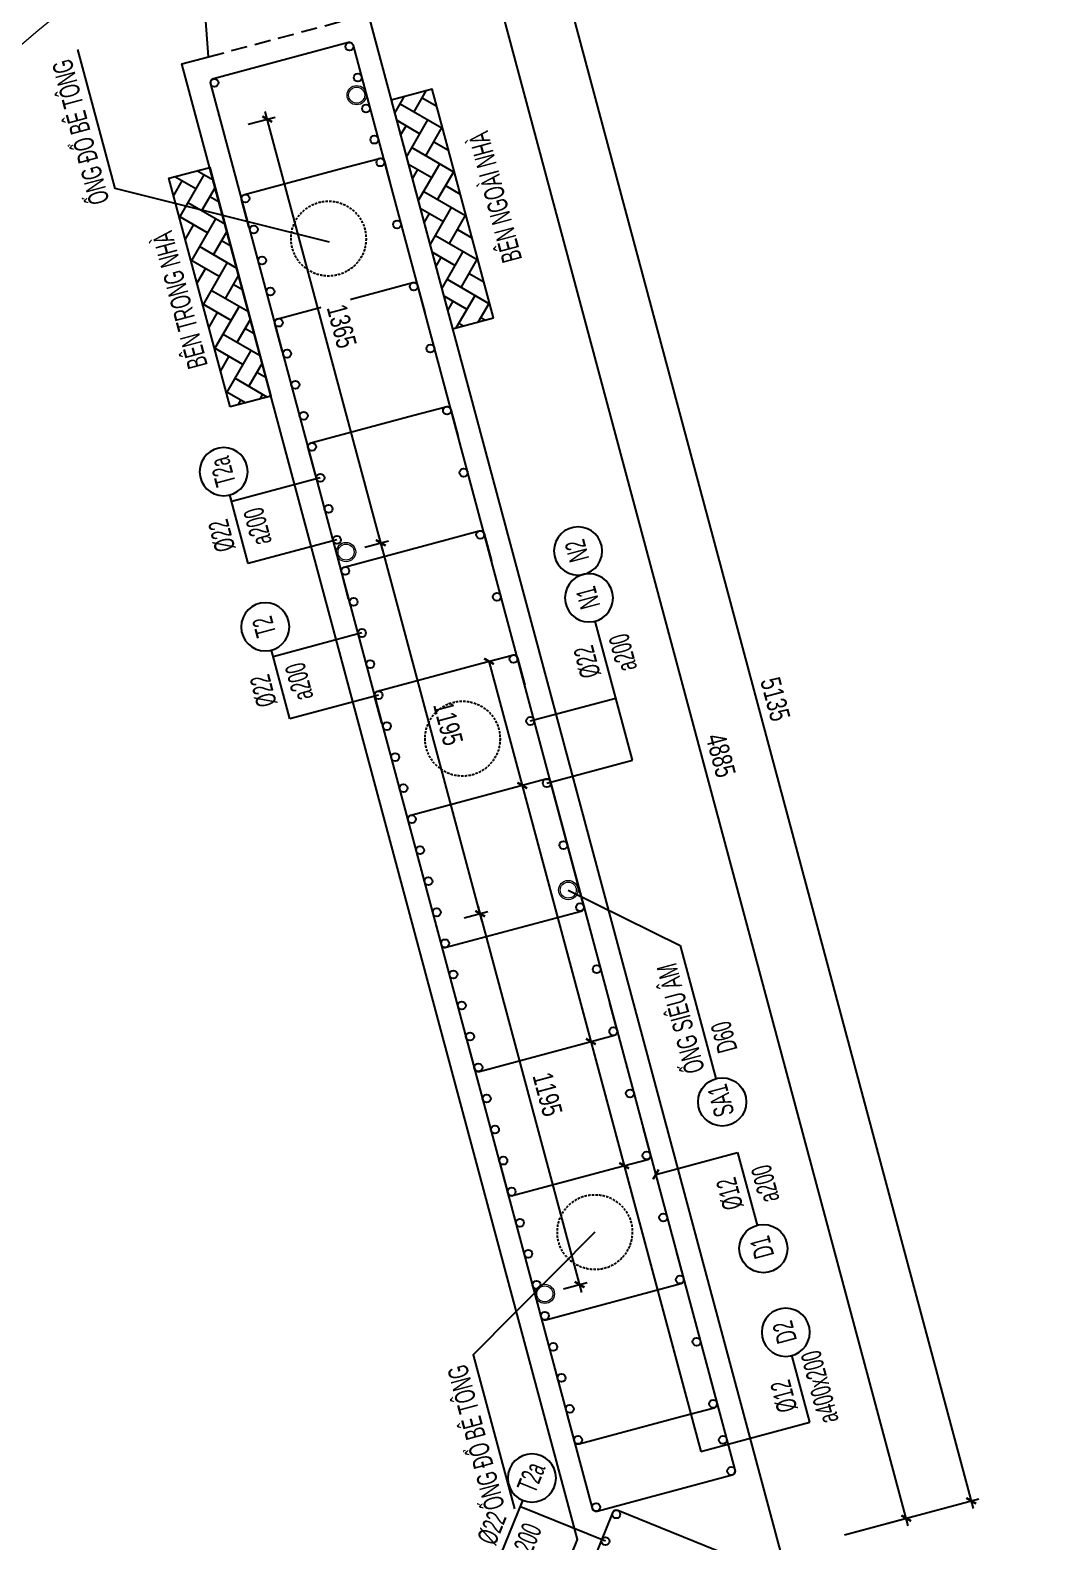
# Model space of a CAD drawing. Header units: millimetres. Extents: x -147841 to 368790, y -162721 to 84261.
# Drawn here: x 357895 to 361105, y -95613 to -90909 of the extents above; entities that cross this region are included whole.
import ezdxf
from ezdxf.enums import TextEntityAlignment as Align

# ---------------------------------------------------------------- set-up
doc = ezdxf.new("R2010")
doc.units = ezdxf.units.MM
doc.header["$LTSCALE"] = 1000
doc.header["$MEASUREMENT"] = 0
doc.header["$PDMODE"] = 1
doc.header["$PDSIZE"] = -10
doc.linetypes.add('DASHED', pattern=[0.75, 0.5, -0.25])
doc.linetypes.add('HIDDEN', pattern=[0.375, 0.25, -0.125])
doc.layers.get('0').update_dxf_attribs({"linetype": 'CONTINUOUS', "lineweight": 18})
doc.layers.get('DEFPOINTS').update_dxf_attribs({"color": 5, "linetype": 'CONTINUOUS', "lineweight": 18})
for name, color, linetype, lineweight in [('0-THAY', 7, 'CONTINUOUS', 18), ('ccu11-Dim', 8, 'CONTINUOUS', 18), ('DIM', 8, 'CONTINUOUS', 18)]:
    doc.layers.add(name, color=color, linetype=linetype, lineweight=lineweight)
for name, color, linetype in [('ccu11-Hatch', 250, 'CONTINUOUS'), ('ccu11-Khuat', 9, 'DASHED'), ('ccu11-Manh', 8, 'CONTINUOUS'), ('ccu11-Thep', 4, 'CONTINUOUS'), ('ccu11-Thepdai', 6, 'CONTINUOUS'), ('KC-Cotthep', 8, 'CONTINUOUS'), ('KC-Dim', 8, 'CONTINUOUS'), ('KC-Text', 31, 'CONTINUOUS'), ('KC-Thay', 7, 'CONTINUOUS')]:
    doc.layers.add(name, color=color, linetype=linetype)
doc.styles.add('ARIAL', font='arial.ttf', dxfattribs={"width": 0.7})
doc.styles.add('ccu11-dim', font='vnsimli.shx', dxfattribs={"width": 0.65, "bigfont": 'bigfont.shx'})
doc.dimstyles.new('2.5-25', dxfattribs={"dimscale": 25, "dimtxt": 2.5, "dimasz": 1, "dimexe": 1, "dimexo": 2, "dimgap": 1, "dimtad": 1, "dimdec": 1, "dimrnd": 5, "dimdsep": 46, "dimtxsty": 'ARIAL', "dimblk": 'ARCHTICK', "dimcen": -1, "dimdle": 1, "dimclrd": 256, "dimclre": 256, "dimclrt": 3, "dimadec": 0, "dimazin": 2, "dimtfac": 0.1, "dimtdec": 1, "dimtmove": 0, "dimatfit": 1, "dimldrblk": 'ARCHTICK', "dimfxl": 1, "dimtvp": 0.833333, "dimtfill": 1, "dimtolj": 1, "dimtzin": 12, "dimarcsym": 0})
doc.dimstyles.new('ccu11-100x4', dxfattribs={"dimscale": 100, "dimtxt": 2.5, "dimasz": 1, "dimexe": 1, "dimexo": 2, "dimgap": 1, "dimtad": 1, "dimdec": 0, "dimlfac": 0.25, "dimdsep": 46, "dimtxsty": 'ccu11-dim', "dimblk": 'ARCHTICK', "dimcen": -1, "dimdle": 1, "dimclrd": 256, "dimclre": 256, "dimclrt": 31, "dimadec": 0, "dimazin": 2, "dimtfac": 0.1, "dimtdec": 0, "dimtmove": 0, "dimatfit": 1, "dimldrblk": 'ARCHTICK', "dimfxl": 1, "dimtvp": 0.833333, "dimtolj": 1, "dimtzin": 12, "dimarcsym": 0})

# ---------------------------------------------------------------- blocks, each defined once
blk = doc.blocks.new('_ARCHTICK')
at = {"color": 0, "linetype": 'ByBlock', "const_width": 0.3}
blk.add_lwpolyline([(-0.5, -0.5), (0.5, 0.5)], dxfattribs=at)
blk = doc.blocks.new('*D952')
at = {"layer": 'DEFPOINTS', "color": 0, "linetype": 'ByBlock', "ltscale": 30, "transparency": 16777216}
for p in [(359356.5, -90820.9), (359116.2, -90885.3), (360380.5, -95603.8)]:
    blk.add_point(p, dxfattribs=at)
at = {"layer": 'KC-Dim', "linetype": 'ByBlock', "lineweight": -2, "ltscale": 30, "transparency": 16777216}
for p, q in [((359164.5, -90872.4), (359380.6, -90814.5)), ((360627.3, -95563.6), (359350, -90796.8)), ((360428.8, -95590.9), (360644.9, -95533))]:
    blk.add_line(p, q, dxfattribs=at)
at = {"layer": 'KC-Dim', "linetype": 'ByBlock', "lineweight": -2, "ltscale": 30, "transparency": 16777216, "xscale": 25, "yscale": 25, "zscale": 25}
for p, rotation in [((359356.5, -90820.9), 104.9999999995629), ((360620.8, -95539.5), 284.9999999995629)]:
    blk.add_blockref('_ARCHTICK', p, dxfattribs=dict(at, rotation=rotation))
at = {"layer": 'KC-Dim', "color": 3, "linetype": 'ByBlock', "ltscale": 30, "transparency": 16777216, "insert": (360043.6, -93165.5), "char_height": 62.5, "attachment_point": 5, "rotation": 285, "style": 'ARIAL', "bg_fill": 3, "box_fill_scale": 1.25, "bg_fill_color": 256, "bg_fill_true_color": 13158600, "bg_fill_transparency": 0}
blk.add_mtext('\\A1;4885', dxfattribs=at)
blk = doc.blocks.new('att_thep_2')
blk.add_circle((-300, 0), 300)
at = {"color": 3, "style": 'ARIAL', "width": 0.6}
blk.add_attdef('DK', text='', height=250, dxfattribs=at).set_placement((467, 105), align=Align.CENTER)
at = {"color": 31, "style": 'ARIAL', "width": 0.6}
blk.add_attdef('SH', text='', height=250, dxfattribs=at).set_placement((-281, -111), align=Align.CENTER)
at = {"color": 2, "style": 'ARIAL', "width": 0.6}
blk.add_attdef('KC', text='', height=250, dxfattribs=at).set_placement((472, -355), align=Align.CENTER)
blk = doc.blocks.new('*U939')
at = {"layer": 'ccu11-Thepdai', "flags": 128}
blk.add_lwpolyline([(-50, 230), (37.5, 230, -0.414214), (50, 217.5), (50, -114.4), (50, -217.5, -0.414214), (37.5, -230), (-50, -230)], format="xyb", dxfattribs=at)
blk = doc.blocks.new('*U940')
at = {"layer": 'DIM', "color": 0, "linetype": 'ByBlock', "lineweight": -2, "transparency": 16777216}
for p in [(0, 0), (400, 0), (800, 0), (1200, 0), (1600, 0)]:
    blk.add_blockref('*U939', p, dxfattribs=at)
blk = doc.blocks.new('*D957')
at = {"layer": 'DEFPOINTS', "color": 0, "linetype": 'ByBlock', "ltscale": 30, "transparency": 16777216}
for p in [(359295, -93658), (359196.8, -93684.4), (359506.1, -94838.6)]:
    blk.add_point(p, dxfattribs=at)
at = {"layer": 'KC-Dim', "linetype": 'ByBlock', "lineweight": -2, "ltscale": 30, "transparency": 16777216}
for p, q in [((359245.1, -93671.4), (359319.1, -93651.6)), ((359610.8, -94836.5), (359288.5, -93633.9)), ((359554.4, -94825.7), (359628.4, -94805.8))]:
    blk.add_line(p, q, dxfattribs=at)
at = {"layer": 'KC-Dim', "linetype": 'ByBlock', "lineweight": -2, "ltscale": 30, "transparency": 16777216, "xscale": 25, "yscale": 25, "zscale": 25}
for p, rotation in [((359295, -93658), 104.9999999995629), ((359604.3, -94812.3), 284.9999999995629)]:
    blk.add_blockref('_ARCHTICK', p, dxfattribs=dict(at, rotation=rotation))
at = {"layer": 'KC-Dim', "color": 3, "linetype": 'ByBlock', "ltscale": 30, "transparency": 16777216, "insert": (359504.6, -94220.4), "char_height": 62.5, "attachment_point": 5, "rotation": 285, "style": 'ARIAL', "bg_fill": 3, "box_fill_scale": 1.25, "bg_fill_color": 256, "bg_fill_true_color": 13158600, "bg_fill_transparency": 0}
blk.add_mtext('\\A1;1195', dxfattribs=at)
blk = doc.blocks.new('*D958')
at = {"layer": 'DEFPOINTS', "color": 0, "linetype": 'ByBlock', "ltscale": 30, "transparency": 16777216}
for p in [(358985.7, -92503.8), (358887.5, -92530.1), (359196.8, -93684.4)]:
    blk.add_point(p, dxfattribs=at)
at = {"layer": 'KC-Dim', "linetype": 'ByBlock', "lineweight": -2, "ltscale": 30, "transparency": 16777216}
for p, q in [((359301.5, -93682.2), (358979.2, -92479.6)), ((358935.8, -92517.1), (359009.9, -92497.3)), ((359245.1, -93671.4), (359319.1, -93651.6))]:
    blk.add_line(p, q, dxfattribs=at)
at = {"layer": 'KC-Dim', "linetype": 'ByBlock', "lineweight": -2, "ltscale": 30, "transparency": 16777216, "xscale": 25, "yscale": 25, "zscale": 25}
for p, rotation in [((358985.7, -92503.8), 104.9999999995629), ((359295, -93658), 284.9999999995629)]:
    blk.add_blockref('_ARCHTICK', p, dxfattribs=dict(at, rotation=rotation))
at = {"layer": 'KC-Dim', "color": 3, "linetype": 'ByBlock', "ltscale": 30, "transparency": 16777216, "insert": (359195.3, -93066.2), "char_height": 62.5, "attachment_point": 5, "rotation": 285, "style": 'ARIAL', "bg_fill": 3, "box_fill_scale": 1.25, "bg_fill_color": 256, "bg_fill_true_color": 13158600, "bg_fill_transparency": 0}
blk.add_mtext('\\A1;1195', dxfattribs=at)
blk = doc.blocks.new('*D959')
at = {"layer": 'DEFPOINTS', "color": 0, "linetype": 'ByBlock', "ltscale": 30, "transparency": 16777216}
for p in [(358632.4, -91185.3), (358524.3, -91214.2), (358887.5, -92530.1)]:
    blk.add_point(p, dxfattribs=at)
at = {"layer": 'KC-Dim', "linetype": 'ByBlock', "lineweight": -2, "ltscale": 30, "transparency": 16777216}
for p, q in [((358992.2, -92527.9), (358625.9, -91161.1)), ((358572.6, -91201.3), (358656.6, -91178.8)), ((358935.8, -92517.1), (359009.9, -92497.3))]:
    blk.add_line(p, q, dxfattribs=at)
at = {"layer": 'KC-Dim', "linetype": 'ByBlock', "lineweight": -2, "ltscale": 30, "transparency": 16777216, "xscale": 25, "yscale": 25, "zscale": 25}
for p, rotation in [((358632.4, -91185.3), 104.9999999995629), ((358985.7, -92503.8), 284.9999999995629)]:
    blk.add_blockref('_ARCHTICK', p, dxfattribs=dict(at, rotation=rotation))
at = {"layer": 'KC-Dim', "color": 3, "linetype": 'ByBlock', "ltscale": 30, "transparency": 16777216, "insert": (358864.1, -91829.8), "char_height": 62.5, "attachment_point": 5, "rotation": 285, "style": 'ARIAL', "bg_fill": 3, "box_fill_scale": 1.25, "bg_fill_color": 256, "bg_fill_true_color": 13158600, "bg_fill_transparency": 0}
blk.add_mtext('\\A1;1365', dxfattribs=at)
blk = doc.blocks.new('A$C260038B3')
at = {"layer": '0-THAY', "linetype": 'Continuous'}
for radius in [120, 100]:
    blk.add_circle((0, 0), radius, dxfattribs=at)
blk = doc.blocks.new('*U933')
at = {"layer": 'ccu11-Thep'}
blk.add_circle((0, 0), 12.5, dxfattribs=at)
blk = doc.blocks.new('*U934')
at = {"layer": 'KC-Dim', "color": 0, "linetype": 'ByBlock', "lineweight": -2, "transparency": 16777216}
for p in [(-1035.3, 3863.7), (-1009.4, 3767.1), (-983.5, 3670.5), (-957.6, 3573.9), (-931.7, 3477.3), (-905.9, 3380.7), (-880, 3284.1), (-854.1, 3187.6), (-828.2, 3091), (-802.3, 2994.4), (-776.5, 2897.8), (-750.6, 2801.2), (-724.7, 2704.6), (-698.8, 2608), (-672.9, 2511.4), (-647, 2414.8), (-621.2, 2318.2), (-595.3, 2221.6), (-569.4, 2125), (-543.5, 2028.4), (-517.6, 1931.9), (-491.8, 1835.3), (-465.9, 1738.7), (-440, 1642.1), (-414.1, 1545.5), (-388.2, 1448.9), (-362.3, 1352.3), (-336.5, 1255.7), (-310.6, 1159.1), (-284.7, 1062.5), (-258.8, 965.9), (-232.9, 869.3), (-207.1, 772.7), (-181.2, 676.1), (-155.3, 579.6), (-129.4, 483), (-103.5, 386.4), (-77.6, 289.8), (-51.8, 193.2), (-25.9, 96.6), (0, 0)]:
    blk.add_blockref('*U933', p, dxfattribs=at)
blk = doc.blocks.new('*U935')
at = {"layer": 'ccu11-Thep'}
blk.add_circle((0, 0), 12.5, dxfattribs=at)
blk = doc.blocks.new('*U936')
at = {"layer": 'KC-Dim', "color": 0, "linetype": 'ByBlock', "lineweight": -2, "transparency": 16777216}
for p in [(-1035.3, 3863.7), (-983.5, 3670.5), (-931.7, 3477.3), (-880, 3284.1), (-828.2, 3091), (-776.5, 2897.8), (-724.7, 2704.6), (-672.9, 2511.4), (-621.2, 2318.2), (-569.4, 2125), (-517.6, 1931.9), (-465.9, 1738.7), (-414.1, 1545.5), (-362.3, 1352.3), (-310.6, 1159.1), (-258.8, 965.9), (-207.1, 772.7), (-155.3, 579.6), (-103.5, 386.4), (-51.8, 193.2), (0, 0)]:
    blk.add_blockref('*U935', p, dxfattribs=at)
blk = doc.blocks.new('*D962')
at = {"layer": 'DEFPOINTS', "color": 0, "linetype": 'ByBlock', "ltscale": 30, "transparency": 16777216}
for p in [(359051.5, -90643.8), (360822.9, -95485.3), (360380.5, -95603.8)]:
    blk.add_point(p, dxfattribs=at)
at = {"layer": 'KC-Dim', "linetype": 'ByBlock', "lineweight": -2, "ltscale": 30, "transparency": 16777216}
for p, q in [((359487.4, -90501.1), (360829.4, -95509.5)), ((359099.8, -90630.9), (359518.1, -90518.8)), ((360428.8, -95590.9), (360847.1, -95478.8))]:
    blk.add_line(p, q, dxfattribs=at)
at = {"layer": 'KC-Dim', "linetype": 'ByBlock', "lineweight": -2, "ltscale": 30, "transparency": 16777216, "xscale": 25, "yscale": 25, "zscale": 25}
for p, rotation in [((359493.9, -90525.3), 105.0000000000014), ((360822.9, -95485.3), 285.0000000000014)]:
    blk.add_blockref('_ARCHTICK', p, dxfattribs=dict(at, rotation=rotation))
at = {"layer": 'KC-Dim', "color": 3, "linetype": 'ByBlock', "ltscale": 30, "transparency": 16777216, "insert": (360213.4, -92990.6), "char_height": 62.5, "attachment_point": 5, "rotation": 285, "style": 'ARIAL', "bg_fill": 3, "box_fill_scale": 1.25, "bg_fill_color": 256, "bg_fill_true_color": 13158600, "bg_fill_transparency": 0}
blk.add_mtext('\\A1;5135', dxfattribs=at)

msp = doc.modelspace()

# ---------------------------------------------------------------- linework, layer by layer
at = {"layer": 'ccu11-Khuat', "ltscale": 0.1}
msp.add_line((358449.08, -90991.58), (358864.43, -90880.29), dxfattribs=at)
at = {"layer": 'ccu11-Thep'}
for centre in [(358888.2, -90959.33), (358468.02, -91071.92), (358914.08, -91055.93), (360076.05, -95392.47), (359718.41, -95527.28)]:
    msp.add_circle(centre, 12.5, dxfattribs=at)
at = {"layer": 'ccu11-Thepdai'}
for points in [[(360088.13, -95389.23), (359514.45, -93248.24, 0.4142136), (359499.14, -93239.4), (359078.96, -93351.99, 0.4142136), (359070.12, -93367.3), (359643.8, -95508.29, 0.4142136), (359659.11, -95517.13), (360079.29, -95404.54, 0.4142136)], [(359250.19, -97878.25), (360133.26, -95695.08, 0.4142136), (360126.36, -95678.81), (359723.1, -95515.69, 0.4142136), (359706.82, -95522.59), (358823.75, -97705.76, 0.4142136), (358830.65, -97722.03), (359233.91, -97885.15, 0.4142136)]]:
    msp.add_lwpolyline(points, format="xyb", close=True, dxfattribs=at)
at = {"layer": 'KC-Thay', "flags": 128}
for points in [[(360229.09, -95644.85), (359179.15, -98240.54), (359100.35, -98208.67), (359135.4, -98028.68), (358801.67, -97893.69), (358701.73, -98047.43), (358622.93, -98015.56), (359597.54, -95606.09), (358366.98, -91013.58), (358449.08, -90991.58), (358436.3, -90808.66), (358784.03, -90715.48), (358864.43, -90880.29), (358946.53, -90858.29), (360229.09, -95644.85)], [(358449.08, -90991.58), (358436.3, -90808.66), (358784.03, -90715.48), (358864.43, -90880.29)]]:
    msp.add_lwpolyline(points, dxfattribs=at)

# ---------------------------------------------------------------- block references
at = {"layer": 'KC-Cotthep'}
ref = msp.add_blockref('att_thep_2', (358645.59, -92837.87), dxfattribs=dict(at, xscale=-0.2499999999999999, yscale=0.25, zscale=0.25, rotation=105.000000000002))
ref.add_attrib('KC', 'a200', dxfattribs={"layer": '0', "color": 2, "height": 62.5, "rotation": 105, "style": 'ARIAL', "width": 0.6}).set_placement((358761.76, -92928.23), align=Align.CENTER)
ref.add_attrib('DK', '%%C22', dxfattribs={"layer": '0', "color": 2, "height": 62.5, "rotation": 105, "style": 'ARIAL', "width": 0.6}).set_placement((358650.22, -92956.99), align=Align.CENTER)
ref.add_attrib('SH', 'T2', dxfattribs={"layer": '0', "color": 31, "height": 62.5, "rotation": 105, "style": 'ARIAL', "width": 0.6}).set_placement((358652.83, -92757.22), align=Align.CENTER)

# ---------------------------------------------------------------- texts
at = {"layer": 'KC-Text', "color": 1, "style": 'ARIAL', "width": 0.6}
msp.add_text('ỐNG ĐỔ BÊ TÔNG', height=62.5, rotation=105, dxfattribs=at).set_placement((358141.75, -91440.93, 242.3))
msp.add_text('BÊN TRONG NHÀ', height=62.5, rotation=105, dxfattribs=at).set_placement((358391.39, -91740.46), align=Align.CENTER)

# ---------------------------------------------------------------- next in the draw order: dimensions: what is measured, and where the dimension line sits
at = {"layer": 'KC-Dim', "linetype": 'ByBlock', "ltscale": 30}
dim = msp.add_linear_dim(base=(359356.45, -90820.92), p1=(360380.54, -95603.84), p2=(359116.21, -90885.3), angle=105, dimstyle='2.5-25', dxfattribs=at)
dim.commit()
dim.dimension.update_dxf_attribs({"geometry": '*D952', "text_midpoint": (360043.59, -93165.47)})

# ---------------------------------------------------------------- next in the draw order: linework, layer by layer
at = {"layer": 'ccu11-Manh'}
msp.add_lwpolyline([(359651.7, -94649.12), (359273.29, -95030.97), (359401.81, -95510.58)], dxfattribs=at)
at = {"layer": 'ccu11-Thep'}
for centre in [(360050.17, -95295.87), (359655.87, -95505.05), (359684.66, -95610.71)]:
    msp.add_circle(centre, 12.5, dxfattribs=at)
at = {"layer": 'ccu11-Thepdai'}
msp.add_lwpolyline([(359617.98, -93634.61), (358900.27, -90956.1, 0.4142136), (358884.96, -90947.26), (358464.78, -91059.84, 0.4142136), (358455.94, -91075.15), (359173.65, -93753.67, 0.4142136), (359188.96, -93762.51), (359609.14, -93649.92, 0.4142136)], format="xyb", close=True, dxfattribs=at)
at = {"layer": 'ccu11-Thepdai', "flags": 128}
for points in [[(359254.53, -94055.52), (359277.18, -94140.04, 0.4142136), (359292.49, -94148.88), (359613.1, -94062.97), (359712.66, -94036.29, 0.4142136), (359721.5, -94020.98), (359698.86, -93936.46)], [(359358.06, -94441.89), (359380.71, -94526.41, 0.4142136), (359396.01, -94535.25), (359716.63, -94449.34), (359816.19, -94422.66, 0.4142136), (359825.03, -94407.35), (359802.38, -94322.83)], [(359461.59, -94828.26), (359484.23, -94912.78, 0.4142136), (359499.54, -94921.62), (359820.16, -94835.71), (359919.72, -94809.03, 0.4142136), (359928.56, -94793.72), (359905.91, -94709.2)], [(359565.11, -95214.63), (359587.76, -95299.15, 0.4142136), (359603.07, -95307.99), (359923.69, -95222.08), (360023.25, -95195.4, 0.4142136), (360032.09, -95180.09), (360009.44, -95095.57)]]:
    msp.add_lwpolyline(points, format="xyb", dxfattribs=at)

# ---------------------------------------------------------------- next in the draw order: block references
at = {"layer": 'DIM', "rotation": 105.0000000000014}
msp.add_blockref('*U940', (359198.46, -92957.62), dxfattribs=at)
at = {"layer": 'KC-Cotthep'}
ref = msp.add_blockref('att_thep_2', (360156.8, -94627.92), dxfattribs=dict(at, xscale=0.25, yscale=0.25, zscale=0.25, rotation=105.0000000000014))
ref.add_attrib('KC', 'a200', dxfattribs={"layer": '0', "color": 2, "height": 62.5, "rotation": 105, "style": 'ARIAL', "width": 0.6}).set_placement((360212.06, -94490.98), align=Align.CENTER)
ref.add_attrib('DK', '%%C12', dxfattribs={"layer": '0', "color": 215, "height": 62.5, "rotation": 105, "style": 'ARIAL', "width": 0.6}).set_placement((360101.15, -94522.06), align=Align.CENTER)
ref.add_attrib('SH', 'D1', dxfattribs={"layer": '0', "color": 31, "height": 62.5, "rotation": 105, "style": 'ARIAL', "width": 0.6}).set_placement((360201.9, -94688.55), align=Align.CENTER)
ref = msp.add_blockref('att_thep_2', (360265.39, -95033.21), dxfattribs=dict(at, xscale=-0.25, yscale=0.25, zscale=0.25, rotation=105.0000000000014))
ref.add_attrib('KC', 'a400x200', dxfattribs={"layer": '0', "color": 2, "height": 62.5, "rotation": 105, "style": 'ARIAL', "width": 0.6}).set_placement((360381.56, -95123.58), align=Align.CENTER)
ref.add_attrib('DK', '%%C12', dxfattribs={"layer": '0', "color": 215, "height": 62.5, "rotation": 105, "style": 'ARIAL', "width": 0.6}).set_placement((360269.96, -95152.09), align=Align.CENTER)
ref.add_attrib('SH', 'D2', dxfattribs={"layer": '0', "color": 31, "height": 62.5, "rotation": 105, "style": 'ARIAL', "width": 0.6}).set_placement((360272.69, -94952.76), align=Align.CENTER)

# ---------------------------------------------------------------- next in the draw order: texts
at = {"layer": 'KC-Text', "color": 1, "style": 'ARIAL', "width": 0.6}
msp.add_text('ỐNG ĐỔ BÊ TÔNG', height=62.5, rotation=105, dxfattribs=at).set_placement((359371.97, -95503.62))

# ---------------------------------------------------------------- next in the draw order: leaders
at = {"layer": 'ccu11-Manh', "ltscale": 3000}
for points, override in [([(359322.4, -92872.65), (359981.38, -95332), (360321.07, -95240.98)], {"dimasz": 0.25, "dimtad": 0}), ([(359425.92, -93259.02), (359981.38, -95332), (360321.07, -95240.98)], {"dimasz": 0.25, "dimtad": 0}), ([(359639.45, -94055.91), (359981.38, -95332), (360321.07, -95240.98)], {"dimasz": 0.25, "dimtad": 0}), ([(359841.66, -94469.42), (360096.06, -94401.25), (360156.8, -94627.92)], {"dimasz": 0.25, "dimtad": 0}), ([(359742.98, -94442.28), (359981.38, -95332), (360321.07, -95240.98)], {"dimasz": 0.25, "dimgap": 1, "dimtad": 0})]:
    msp.add_leader(points, dimstyle='ccu11-100x4', override=override, dxfattribs=at)
at = {"layer": 'ccu11-Manh', "ltscale": 10}
msp.add_leader([(359981.38, -95332), (360321.07, -95240.98), (360265.08, -95032.04)], dimstyle='ccu11-100x4', override={"dimgap": 1, "dimtad": 0, "dimldrblk": 'None'}, dxfattribs=at)

# ---------------------------------------------------------------- next in the draw order: dimensions: what is measured, and where the dimension line sits
at = {"layer": 'KC-Dim', "linetype": 'ByBlock', "ltscale": 30}
dim = msp.add_linear_dim(base=(359294.99, -93658.03), p1=(359506.06, -94838.63), p2=(359196.77, -93684.35), angle=105, dimstyle='2.5-25', dxfattribs=at)
dim.commit()
dim.dimension.update_dxf_attribs({"geometry": '*D957', "text_midpoint": (359504.61, -94220.44)})

# ---------------------------------------------------------------- next in the draw order: block references
at = {"layer": 'ccu11-Dim', "ltscale": 3000, "xscale": 0.25, "yscale": 0.25, "zscale": 0.25, "rotation": 105.0000000000014}
for p in [(359569.07, -93584.59), (359496.13, -94841.29)]:
    msp.add_blockref('A$C260038B3', p, dxfattribs=at)

# ---------------------------------------------------------------- next in the draw order: dimensions: what is measured, and where the dimension line sits
at = {"layer": 'KC-Dim', "linetype": 'ByBlock', "ltscale": 30}
dim = msp.add_linear_dim(base=(358985.7, -92503.75), p1=(359196.77, -93684.35), p2=(358887.48, -92530.07), angle=105, dimstyle='2.5-25', dxfattribs=at)
dim.commit()
dim.dimension.update_dxf_attribs({"geometry": '*D958', "text_midpoint": (359195.32, -93066.16)})

# ---------------------------------------------------------------- next in the draw order: dimensions: what is measured, and where the dimension line sits
dim = msp.add_linear_dim(base=(358632.42, -91185.26), p1=(358887.48, -92530.07), p2=(358524.27, -91214.24), angle=105, dimstyle='2.5-25', dxfattribs=at)
dim.commit()
dim.dimension.update_dxf_attribs({"geometry": '*D959', "text_midpoint": (358864.05, -91829.77)})

# ---------------------------------------------------------------- next in the draw order: leaders
at = {"layer": 'ccu11-Manh', "ltscale": 10}
for points in [[(358926.9, -92784.51), (358651.09, -92858.41), (358645.59, -92837.87)], [(358978.67, -92977.69), (358702.86, -93051.59), (358645.6, -92837.9)]]:
    msp.add_leader(points, dimstyle='ccu11-100x4', override={"dimgap": 1, "dimtad": 0, "dimldrblk": 'None'}, dxfattribs=at)

# ---------------------------------------------------------------- next in the draw order: hatches: boundary and pattern name
at = {"layer": 'ccu11-Hatch', "ltscale": 3000}
h = msp.add_hatch(dxfattribs=at)
h.set_pattern_fill('AR-HBONE', color=256, scale=12.5, angle=105, style=0)
h.set_pattern_definition([(150, (387690.34, -153686.88), (-68.30127, -18.30127), [150, -50]), (240, (387647.04, -153661.88), (-68.30127, -18.30127), [150, -50])])
h.paths.add_polyline_path([(358326.1, -91369.49), (358516.79, -92081.14), (358643.9, -92047.08), (358453.22, -91335.43)])

# ---------------------------------------------------------------- next in the draw order: linework, layer by layer
msp.add_lwpolyline([(358516.79, -92081.14), (358326.1, -91369.49), (358453.22, -91335.43), (358643.9, -92047.08)], close=True, dxfattribs=at)
at = {"layer": 'ccu11-Thep'}
for centre in [(358939.96, -91152.52), (358965.84, -91249.11)]:
    msp.add_circle(centre, 12.5, dxfattribs=at)
at = {"layer": 'ccu11-Thep', "linetype": 'HIDDEN', "ltscale": 0.03}
msp.add_circle((358823.18, -91557.03), 116.6, dxfattribs=at)
at = {"layer": 'KC-Dim', "ltscale": 3000, "elevation": 242.3, "flags": 128}
msp.add_lwpolyline([(358826.22, -91568.4), (358159.08, -91401.22), (358043.08, -90968.28)], dxfattribs=at)

# ---------------------------------------------------------------- next in the draw order: block references
at = {"layer": 'ccu11-Dim', "ltscale": 3000, "xscale": 0.25, "yscale": 0.25, "zscale": 0.25, "rotation": 105.0000000000014}
for p in [(358910.64, -91110.71), (358877.55, -92532.73)]:
    msp.add_blockref('A$C260038B3', p, dxfattribs=at)
at = {"layer": 'KC-Cotthep'}
ref = msp.add_blockref('att_thep_2', (358516.18, -92354.9), dxfattribs=dict(at, xscale=-0.2499999999999999, yscale=0.25, zscale=0.25, rotation=105.000000000002))
ref.add_attrib('KC', 'a200', dxfattribs={"layer": '0', "color": 2, "height": 62.5, "rotation": 105, "style": 'ARIAL', "width": 0.6}).set_placement((358632.35, -92445.27), align=Align.CENTER)
ref.add_attrib('DK', '%%C22', dxfattribs={"layer": '0', "color": 2, "height": 62.5, "rotation": 105, "style": 'ARIAL', "width": 0.6}).set_placement((358520.82, -92474.03), align=Align.CENTER)
ref.add_attrib('SH', 'T2a', dxfattribs={"layer": '0', "color": 31, "height": 62.5, "rotation": 105, "style": 'ARIAL', "width": 0.6}).set_placement((358523.42, -92274.25), align=Align.CENTER)
at = {"layer": 'KC-Dim'}
for name, p in [('*U936', (360020.01, -95183.33)), ('*U934', (359599.83, -95295.91))]:
    msp.add_blockref(name, p, dxfattribs=at)

# ---------------------------------------------------------------- next in the draw order: leaders
at = {"layer": 'ccu11-Manh', "ltscale": 10}
for points in [[(358797.5, -92301.54), (358521.68, -92375.45), (358516.18, -92354.9)], [(358849.26, -92494.73), (358573.45, -92568.63), (358516.19, -92354.94)]]:
    msp.add_leader(points, dimstyle='ccu11-100x4', override={"dimgap": 1, "dimtad": 0, "dimldrblk": 'None'}, dxfattribs=at)

# ---------------------------------------------------------------- next in the draw order: dimensions: what is measured, and where the dimension line sits
at = {"layer": 'KC-Dim', "linetype": 'ByBlock', "ltscale": 30}
dim = msp.add_aligned_dim(p1=(359051.5, -90643.81), p2=(360380.54, -95603.84), distance=458.01, dimstyle='2.5-25', dxfattribs=at)
dim.commit()
dim.dimension.update_dxf_attribs({"geometry": '*D962', "text_midpoint": (360213.42, -92990.55)})

# ---------------------------------------------------------------- next in the draw order: hatches: boundary and pattern name
at = {"layer": 'ccu11-Hatch', "ltscale": 3000}
h = msp.add_hatch(dxfattribs=at)
h.set_pattern_fill('AR-HBONE', color=256, scale=12.5, angle=105, style=0)
h.set_pattern_definition([(60, (364874.005, -159742.91), (68.30127, 18.30127), [150, -50]), (330, (364899.005, -159699.607), (68.30127, 18.30127), [150, -50])])
h.paths.add_polyline_path([(359145.49, -91092.35), (359336.17, -91803.99), (359209.06, -91838.05), (359018.37, -91126.41)])

# ---------------------------------------------------------------- next in the draw order: linework, layer by layer
msp.add_lwpolyline([(359336.17, -91803.99), (359145.49, -91092.35), (359018.37, -91126.41), (359209.06, -91838.05)], close=True, dxfattribs=at)
at = {"layer": 'ccu11-Thep', "linetype": 'HIDDEN', "ltscale": 0.03}
for centre in [(359240.19, -93113.35, -242.3), (359651.7, -94649.12)]:
    msp.add_circle(centre, 116.6, dxfattribs=at)
at = {"layer": 'DEFPOINTS', "ltscale": 3000}
msp.add_circle((360405.31, -93926.68), 3909.95, dxfattribs=at)

# ---------------------------------------------------------------- next in the draw order: block references
at = {"layer": 'KC-Cotthep'}
ref = msp.add_blockref('att_thep_2', (359619.02, -92601.68), dxfattribs=dict(at, xscale=-0.2499999999999999, yscale=0.25, zscale=0.25, rotation=105.000000000002))
ref.add_attrib('SH', 'N2', dxfattribs={"layer": '0', "color": 31, "height": 62.5, "rotation": 105, "style": 'ARIAL', "width": 0.6}).set_placement((359626.26, -92521.03), align=Align.CENTER)
ref = msp.add_blockref('att_thep_2', (359652.99, -92747.68), dxfattribs=dict(at, xscale=-0.2499999999999999, yscale=0.25, zscale=0.25, rotation=105.000000000002))
ref.add_attrib('KC', 'a200', dxfattribs={"layer": '0', "color": 2, "height": 62.5, "rotation": 105, "style": 'ARIAL', "width": 0.6}).set_placement((359769.16, -92838.05), align=Align.CENTER)
ref.add_attrib('DK', '%%C22', dxfattribs={"layer": '0', "color": 2, "height": 62.5, "rotation": 105, "style": 'ARIAL', "width": 0.6}).set_placement((359657.62, -92866.8), align=Align.CENTER)
ref.add_attrib('SH', 'N1', dxfattribs={"layer": '0', "color": 31, "height": 62.5, "rotation": 105, "style": 'ARIAL', "width": 0.6}).set_placement((359660.23, -92667.03), align=Align.CENTER)
ref = msp.add_blockref('att_thep_2', (360028.68, -94171.37), dxfattribs=dict(at, xscale=0.25, yscale=0.25, zscale=0.25, rotation=105.0000000000014))
ref.add_attrib('KC', 'D60', dxfattribs={"layer": '0', "color": 2, "height": 62.5, "rotation": 105, "style": 'ARIAL', "width": 0.6}).set_placement((360083.94, -94034.44), align=Align.CENTER)
ref.add_attrib('DK', 'ỐNG SIÊU ÂM', dxfattribs={"layer": '0', "color": 15, "height": 62.5, "rotation": 105, "style": 'ARIAL', "width": 0.6}).set_placement((359949.11, -93976.26), align=Align.CENTER)
ref.add_attrib('SH', 'SA1', dxfattribs={"layer": '0', "color": 31, "height": 62.5, "rotation": 105, "style": 'ARIAL', "width": 0.6}).set_placement((360073.78, -94232.01), align=Align.CENTER)
ref = msp.add_blockref('att_thep_2', (359427.93, -95483.92), dxfattribs=dict(at, xscale=-0.25, yscale=0.25, zscale=0.25, rotation=67.97712838421222))
ref.add_attrib('KC', 'a200', dxfattribs={"layer": '0', "color": 2, "height": 62.5, "rotation": 67.97713, "style": 'ARIAL', "width": 0.6}).set_placement((359466.27, -95626.02), align=Align.CENTER)
ref.add_attrib('DK', '%%C22', dxfattribs={"layer": '0', "color": 2, "height": 62.5, "rotation": 67.97713, "style": 'ARIAL', "width": 0.6}).set_placement((359359.9, -95581.82), align=Align.CENTER)
ref.add_attrib('SH', 'T2a', dxfattribs={"layer": '0', "color": 31, "height": 62.5, "rotation": 67.97713, "style": 'ARIAL', "width": 0.6}).set_placement((359482.28, -95423.89), align=Align.CENTER)

# ---------------------------------------------------------------- next in the draw order: texts
at = {"layer": 'KC-Text', "color": 1, "style": 'ARIAL', "width": 0.6}
msp.add_text('BÊN NGOÀI NHÀ', height=62.5, rotation=105, dxfattribs=at).set_placement((359372.18, -91420.07), align=Align.CENTER)

# ---------------------------------------------------------------- next in the draw order: leaders
at = {"layer": 'ccu11-Manh', "ltscale": 10}
for points in [[(359450.61, -93058.29), (359717.08, -92986.89), (359652.99, -92747.68)], [(359502.37, -93251.47), (359768.85, -93180.07), (359653, -92747.72)], [(359569.07, -93584.59), (359917.57, -93756.72), (360028.68, -94171.37)], [(359609.67, -95796.12), (359344.96, -95689.05), (359427.92, -95483.96)], [(359684.66, -95610.71), (359419.96, -95503.64), (359427.93, -95483.92)]]:
    msp.add_leader(points, dimstyle='ccu11-100x4', override={"dimgap": 1, "dimtad": 0, "dimldrblk": 'None'}, dxfattribs=at)

doc.saveas('drawing.dxf')
